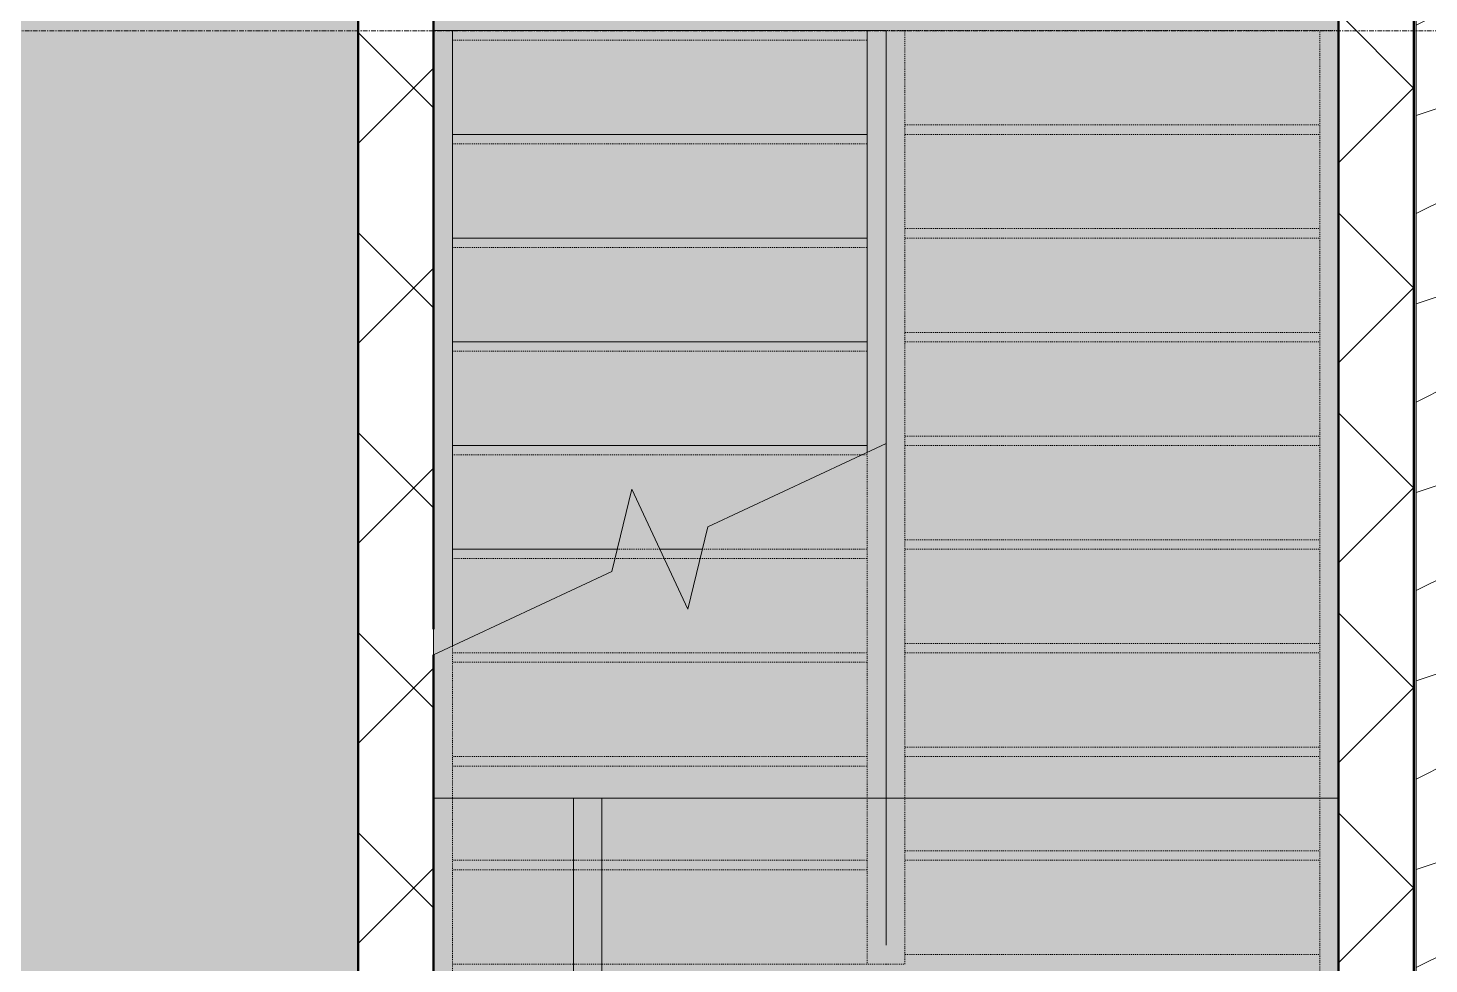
# Model space of a CAD drawing. Header units: inches. Extents: x -4294 to -464, y 9706 to 12475.
# Drawn here: x -2671.3 to -2522.7, y 10068.2 to 10167.5 of the extents above; entities that cross this region are included whole.
import ezdxf

# ---------------------------------------------------------------- set-up
doc = ezdxf.new("R2010")
doc.units = ezdxf.units.IN
doc.header["$MEASUREMENT"] = 0
doc.linetypes.add('Grid Line 1_2_', pattern=[0.875, 0.5, -0.125, 0.125, -0.125])
doc.linetypes.add('Overhead 1_16_', pattern=[0.101562, 0.0625, -0.039062])
for name, color, linetype, lineweight in [('0-1', 7, 'Continuous', 5), ('A-FLOR-4', 90, 'Continuous', 13), ('A-GENM', 5, 'Continuous', 9), ('A-WALL', 113, 'Continuous', 13), ('A-WALL-10', 113, 'Continuous', 50), ('A-WALL-3', 250, 'Continuous', 50), ('A-WALL-9', 113, 'Continuous', 5), ('A-WALL-PATT-4', 251, 'Continuous', 9), ('A-WALL-PATT-5', 111, 'Continuous', 9), ('S-GRID-1', 1, 'Grid Line 1_2_', 9), ('S-STRS-1', 8, 'Continuous', 9), ('S-STRS-2', 55, 'Continuous', 5), ('S-STRS-5', 7, 'Continuous', 9), ('S-STRS-7', 7, 'Overhead 1_16_', 9), ('S-STRS-MBND-3', 7, 'Overhead 1_16_', 9), ('S-STRS-MBND-4', 7, 'Continuous', 9)]:
    doc.layers.add(name, color=color, linetype=linetype, lineweight=lineweight)
doc.layers.add('A-AREA-PATT-2', color=7, linetype='Continuous', lineweight=9, transparency=1)
pattern_1 = [(45, (0, 0), (-10.606602, 10.606602), []), (135, (0, 0), (-10.606602, -10.606602), [])]

# ---------------------------------------------------------------- blocks, each defined once
blk = doc.blocks.new('CTR - 1st Phase - Shell_rvt-1-FLOOR PLAN - 1ST FLOOR')
at = {"layer": 'A-FLOR-4'}
blk.add_line((-2628.32, 10085.8), (-2532.32, 10085.8), dxfattribs=at)
at = {"layer": 'S-GRID-1'}
blk.add_line((-464.45, 10167.19), (-4232.19, 10167.19), dxfattribs=at)
blk = doc.blocks.new('CTR - 1st Phase -Stairs _ Elevators_rvt-1-FLOOR PLAN - 1ST FLOOR')
at = {"layer": 'A-AREA-PATT-2'}
blk.add_hatch(color=256, dxfattribs=at).paths.add_polyline_path([(-2689.62, 10018.09), (-2649.62, 10018.09), (-2649.62, 10018.71), (-2642.24, 10018.71), (-2642.24, 10021.59), (-2636.32, 10021.59), (-2636.32, 10186.75), (-2628.32, 10186.75), (-2628.32, 10167.21), (-2580.32, 10167.21), (-2580.32, 10123.41), (-2599.23, 10114.59), (-2601.35, 10105.84), (-2607.3, 10118.59), (-2609.42, 10109.84), (-2628.32, 10101.02), (-2628.32, 10021.59), (-2613.49, 10021.59), (-2613.49, 10085.8), (-2610.49, 10085.8), (-2610.49, 10021.59), (-2532.32, 10021.59), (-2532.32, 10237.59), (-2686.46, 10237.59), (-2686.46, 10202.59), (-2688.21, 10202.59), (-2688.21, 10237.59), (-2692.32, 10237.59), (-2692.32, 10018.71), (-2689.62, 10018.71)], flags=0)
at = {"layer": 'A-WALL-PATT-4'}
h = blk.add_hatch(dxfattribs=at)
h.set_pattern_fill('FP_22', color=256, style=0, pattern_type=2)
h.set_pattern_definition(pattern_1)
h.paths.add_polyline_path([(-2524.32, 10021.59), (-2524.32, 10237.59), (-2532.32, 10237.59), (-2532.32, 10021.59)], flags=0)
h = blk.add_hatch(dxfattribs=at)
h.set_pattern_fill('FP_22', color=256, style=0, pattern_type=2)
h.set_pattern_definition(pattern_1)
h.paths.add_polyline_path([(-2628.32, 10021.59), (-2628.32, 10186.75), (-2636.32, 10186.75), (-2636.32, 10021.59)], flags=0)
at = {"layer": 'S-STRS-1'}
blk.add_hatch(color=256, dxfattribs=at).paths.add_polyline_path([(-2628.32, 10101.02), (-2626.32, 10101.96), (-2626.32, 10167.21), (-2628.32, 10167.21), (-2628.32, 10101.96)], flags=0)
at = {"layer": 'S-STRS-2'}
for points in [[(-2626.32, 10156.21), (-2582.32, 10156.21), (-2582.32, 10167.21), (-2626.32, 10167.21)], [(-2582.32, 10122.47), (-2580.32, 10123.41), (-2580.32, 10167.21), (-2582.32, 10167.21), (-2582.32, 10123.21)], [(-2626.32, 10145.21), (-2582.32, 10145.21), (-2582.32, 10156.21), (-2626.32, 10156.21)], [(-2593.17, 10134.21), (-2582.32, 10134.21), (-2582.32, 10145.21), (-2626.32, 10145.21), (-2626.32, 10134.21)], [(-2626.32, 10123.21), (-2582.32, 10123.21), (-2582.32, 10134.21), (-2626.32, 10134.21)], [(-2599.8, 10112.21), (-2599.23, 10114.59), (-2582.32, 10122.47), (-2582.32, 10123.21), (-2626.32, 10123.21), (-2626.32, 10112.21), (-2608.84, 10112.21), (-2607.3, 10118.59), (-2604.32, 10112.21)]]:
    blk.add_hatch(color=256, dxfattribs=at).paths.add_polyline_path(points, flags=0)
h = blk.add_hatch(color=256, dxfattribs=at)
h.paths.add_polyline_path([(-2626.32, 10101.96), (-2609.42, 10109.84), (-2608.84, 10112.21), (-2626.32, 10112.21)], flags=0)
h.paths.add_polyline_path([(-2601.35, 10105.84), (-2599.8, 10112.21), (-2604.32, 10112.21)], flags=0)
at = {"layer": 'A-WALL-3'}
for p, q in [((-2532.32, 10237.59), (-2532.32, 10021.59)), ((-2524.32, 10021.59), (-2524.32, 10237.59)), ((-2636.32, 10186.75), (-2636.32, 10021.59)), ((-2628.32, 10103.71), (-2628.32, 10186.75)), ((-2628.32, 10021.59), (-2628.32, 10101.02))]:
    blk.add_line(p, q, dxfattribs=at)
at = {"layer": 'S-STRS-5'}
for p, q in [((-2626.32, 10167.21), (-2628.32, 10167.21)), ((-2626.32, 10167.21), (-2626.32, 10156.21)), ((-2582.32, 10167.21), (-2626.32, 10167.21)), ((-2580.32, 10167.21), (-2582.32, 10167.21)), ((-2582.32, 10167.21), (-2582.32, 10156.21)), ((-2580.32, 10167.21), (-2580.32, 10123.41)), ((-2626.32, 10156.21), (-2626.32, 10145.21)), ((-2582.32, 10156.21), (-2626.32, 10156.21)), ((-2582.32, 10156.21), (-2582.32, 10145.21)), ((-2626.32, 10145.21), (-2626.32, 10134.21)), ((-2582.32, 10145.21), (-2626.32, 10145.21)), ((-2582.32, 10145.21), (-2582.32, 10134.21)), ((-2626.32, 10134.21), (-2626.32, 10123.21)), ((-2582.32, 10134.21), (-2626.32, 10134.21)), ((-2582.32, 10134.21), (-2582.32, 10123.21)), ((-2626.32, 10123.21), (-2626.32, 10112.21)), ((-2582.32, 10123.21), (-2626.32, 10123.21)), ((-2582.32, 10123.21), (-2582.32, 10122.47)), ((-2626.32, 10112.21), (-2626.32, 10101.96)), ((-2608.84, 10112.21), (-2626.32, 10112.21)), ((-2599.8, 10112.21), (-2604.32, 10112.21)), ((-2628.32, 10103.71), (-2628.32, 10101.02))]:
    blk.add_line(p, q, dxfattribs=at)
at = {"layer": 'S-STRS-7'}
for p, q in [((-2582.32, 10166.21), (-2626.32, 10166.21)), ((-2582.32, 10155.21), (-2626.32, 10155.21)), ((-2582.32, 10144.21), (-2626.32, 10144.21)), ((-2582.32, 10133.21), (-2626.32, 10133.21)), ((-2582.88, 10122.21), (-2626.32, 10122.21)), ((-2609.09, 10111.21), (-2626.32, 10111.21)), ((-2600.05, 10111.21), (-2603.86, 10111.21))]:
    blk.add_line(p, q, dxfattribs=at)
at = {"layer": 'S-STRS-MBND-3'}
for p, q in [((-2578.32, 10167.21), (-2580.32, 10167.21)), ((-2580.32, 10070.21), (-2580.32, 10167.21)), ((-2578.32, 10068.21), (-2578.32, 10167.21)), ((-2578.32, 10167.21), (-2534.32, 10167.21)), ((-2532.32, 10167.21), (-2534.32, 10167.21)), ((-2534.32, 10059.53), (-2534.32, 10167.21)), ((-2532.32, 10059.53), (-2532.32, 10167.21)), ((-2578.32, 10157.21), (-2534.32, 10157.21)), ((-2578.32, 10156.21), (-2534.32, 10156.21)), ((-2578.32, 10146.21), (-2534.32, 10146.21)), ((-2578.32, 10145.21), (-2534.32, 10145.21)), ((-2578.32, 10135.21), (-2534.32, 10135.21)), ((-2578.32, 10134.21), (-2534.32, 10134.21)), ((-2580.32, 10123.41), (-2580.32, 10070.21)), ((-2578.32, 10124.21), (-2534.32, 10124.21)), ((-2578.32, 10123.21), (-2534.32, 10123.21)), ((-2582.32, 10122.21), (-2582.88, 10122.21)), ((-2582.32, 10122.47), (-2582.32, 10070.21)), ((-2578.32, 10113.21), (-2534.32, 10113.21)), ((-2603.86, 10111.21), (-2609.09, 10111.21)), ((-2604.32, 10112.21), (-2608.84, 10112.21)), ((-2582.32, 10111.21), (-2600.05, 10111.21)), ((-2582.32, 10112.21), (-2599.8, 10112.21)), ((-2578.32, 10112.21), (-2534.32, 10112.21)), ((-2578.32, 10102.21), (-2534.32, 10102.21)), ((-2628.32, 10101.02), (-2628.32, 10065.9)), ((-2626.32, 10101.96), (-2626.32, 10065.9)), ((-2582.32, 10101.21), (-2626.32, 10101.21)), ((-2578.32, 10101.21), (-2534.32, 10101.21)), ((-2582.32, 10100.21), (-2626.32, 10100.21)), ((-2582.32, 10090.21), (-2626.32, 10090.21)), ((-2578.32, 10091.21), (-2534.32, 10091.21)), ((-2578.32, 10090.21), (-2534.32, 10090.21)), ((-2582.32, 10089.21), (-2626.32, 10089.21)), ((-2578.32, 10080.21), (-2534.32, 10080.21)), ((-2582.32, 10079.21), (-2626.32, 10079.21)), ((-2582.32, 10078.21), (-2626.32, 10078.21)), ((-2578.32, 10079.21), (-2534.32, 10079.21)), ((-2582.32, 10070.21), (-2582.32, 10068.21)), ((-2582.32, 10070.21), (-2582.32, 10068.21)), ((-2582.32, 10068.21), (-2626.32, 10068.21)), ((-2580.32, 10068.21), (-2582.32, 10068.21)), ((-2580.32, 10068.21), (-2578.32, 10068.21)), ((-2578.32, 10069.21), (-2534.32, 10069.21))]:
    blk.add_line(p, q, dxfattribs=at)
at = {"layer": 'S-STRS-MBND-4'}
for p, q in [((-2599.23, 10114.59), (-2580.32, 10123.41)), ((-2609.42, 10109.84), (-2607.3, 10118.59)), ((-2607.3, 10118.59), (-2601.35, 10105.84)), ((-2601.35, 10105.84), (-2599.23, 10114.59)), ((-2628.32, 10101.02), (-2609.42, 10109.84))]:
    blk.add_line(p, q, dxfattribs=at)
blk = doc.blocks.new('Parking_Stall_Multiple - STANDARD-1981804-FLOOR PLAN - 1ST FLOOR')
at = {"layer": 'A-GENM'}
for points in [[(52.4, 105.95), (106.5, 105.17), (116.61, 105.31), (116.61, 106.67), (52.4, 106.67)], [(52.4, 103.67), (116.61, 103.67), (116.61, 105.31), (106.5, 105.17), (52.4, 105.95)]]:
    blk.add_hatch(color=256, dxfattribs=at).paths.add_polyline_path(points, flags=0)
for p, q in [((116.61, 106.67), (52.4, 106.67)), ((116.61, 106.67), (52.4, 106.67)), ((52.4, 103.67), (116.61, 103.67)), ((52.4, 103.67), (116.61, 103.67))]:
    blk.add_line(p, q, dxfattribs=at)

msp = doc.modelspace()

# ---------------------------------------------------------------- hatches: boundary and pattern name
at = {"layer": 'A-WALL-9'}
msp.add_hatch(color=256, dxfattribs=at).paths.add_polyline_path([(-2524.0737, 10022.3144), (-2524.0737, 10245.8394), (-2524.3237, 10245.8394), (-2524.3237, 10022.3144)], flags=0)
at = {"layer": 'A-WALL-PATT-5'}
h = msp.add_hatch(dxfattribs=at)
h.set_pattern_fill('FP_7', color=256, style=0, pattern_type=2)
h.set_pattern_definition([(216.87, (7.997, 19.992), (59.9755286, 39.9843071), [9.996, -89.964]), (206.565, (19.992, 13.994), (-19.991807, -19.992219), [22.352, -22.352]), (198.435, (19.992, 3.998), (-39.983821, -19.991955), [12.644, -50.576])])
h.paths.add_polyline_path([(-2520.5737, 10022.3144), (-2520.5737, 10249.3394), (-2521.1987, 10249.3394), (-2521.1987, 10245.8394), (-2524.0737, 10245.8394), (-2524.0737, 10022.3144)], flags=0)

# ---------------------------------------------------------------- linework, layer by layer
at = {"layer": 'A-WALL'}
msp.add_line((-2524.0737, 10245.8394), (-2524.0737, 10022.3144), dxfattribs=at)
at = {"layer": 'A-WALL-10'}
msp.add_line((-2524.3237, 10245.5894), (-2524.3237, 10022.3144), dxfattribs=at)

# ---------------------------------------------------------------- block references
at = {"layer": '0-1'}
for name in ['CTR - 1st Phase - Shell_rvt-1-FLOOR PLAN - 1ST FLOOR', 'CTR - 1st Phase -Stairs _ Elevators_rvt-1-FLOOR PLAN - 1ST FLOOR']:
    msp.add_blockref(name, (0, 0), dxfattribs=at)
at = {"layer": 'A-GENM', "rotation": 89.99999999999953}
msp.add_blockref('Parking_Stall_Multiple - STANDARD-1981804-FLOOR PLAN - 1ST FLOOR', (-2506.8198, 9969.1894), dxfattribs=at)

doc.saveas('drawing.dxf')
